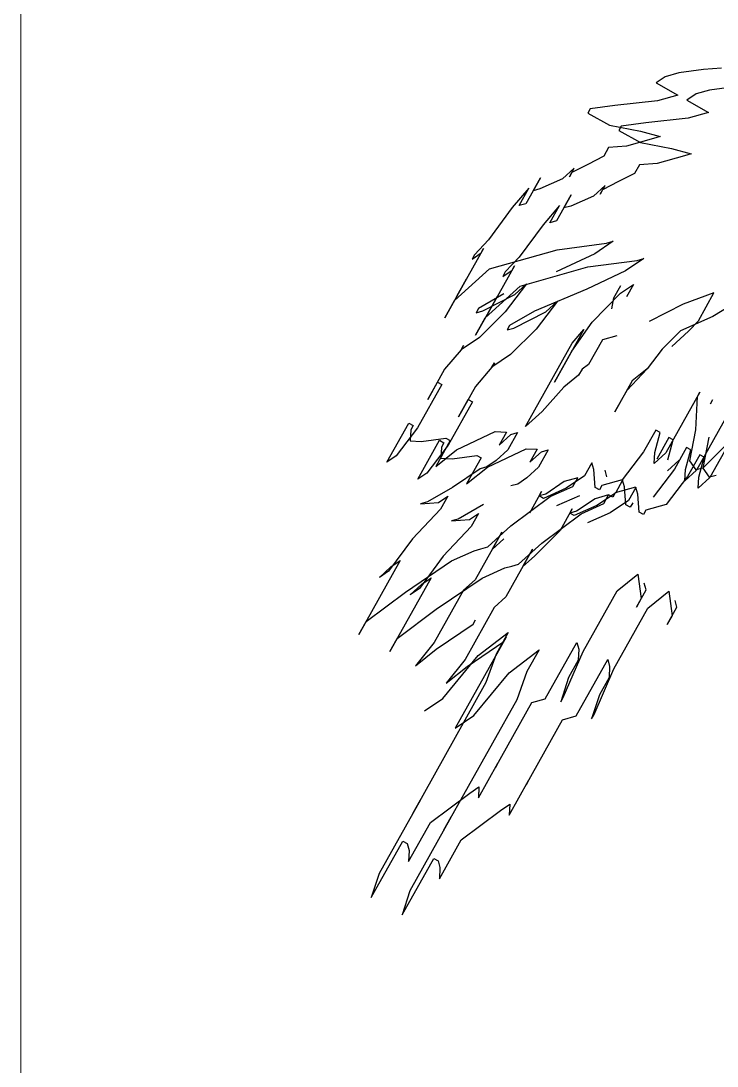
# Model space of a CAD drawing. Header units: millimetres. Extents: x 7703 to 16070, y -6855 to 95.
# Drawn here: x 14838.93 to 14854.66, y -4873.18 to -4849.57 of the extents above; entities that cross this region are included whole.
import ezdxf

# ---------------------------------------------------------------- set-up
doc = ezdxf.new("R2010")
doc.units = ezdxf.units.MM
doc.layers.add('AĞAÇLAR', color=7, linetype='Continuous')
doc.layers.add('Kıtc-014 Elk Tes İşaretler', color=1, linetype='Continuous')
doc.layers.add('kapı', color=6, linetype='Continuous', lineweight=9)

# ---------------------------------------------------------------- blocks, each defined once
blk = doc.blocks.new('A$C06865A3D')
at = {"color": 84}
for p, q in [((1.492928229272365, 0.9811303787864744), (1.47920702281408, 0.9651009435765444)), ((1.47920702281408, 0.9651009435765444), (1.46144199068658, 0.9418525048531592)), ((1.46144199068658, 0.9418525048531592), (1.453354346507694, 0.9274145127274096)), ((1.453354346507694, 0.9274145127274096), (1.450900264724623, 0.9145679646171628)), ((1.450900264724623, 0.9145679646171628), (1.479068107320927, 0.9225251912139356)), ((1.479068107320927, 0.9225251912139356), (1.466936637589242, 0.9008681965060532)), ((1.466936637589242, 0.9008681965060532), (1.435450398945249, 0.8615903221070766)), ((1.478064857074059, 0.8614753340370953), (1.499009381630457, 0.8734686654061079)), ((1.499009381630457, 0.8734686654061079), (1.494965564692392, 0.8662496707402169)), ((1.435450398945249, 0.8615903221070766), (1.417685365246143, 0.8383418894372879)), ((1.44744294299744, 0.8406715621240437), (1.478064857074059, 0.8614753340370953)), ((1.494965564692392, 0.8662496707402169), (1.478790276392828, 0.8373736869543791)), ((1.417685365246143, 0.8383418894372879), (1.419275110703893, 0.8327143383212386)), ((1.419275110703893, 0.8327143383212386), (1.44744294299744, 0.8406715621240437)), ((1.478790276392828, 0.8373736869543791), (1.465069061203394, 0.8213442428968846)), ((1.465069061203394, 0.8213442428968846), (1.468248552060686, 0.8100891411304473)), ((1.468248552060686, 0.8100891411304473), (1.461750653339549, 0.7900235983543098)), ((1.461750653339549, 0.7900235983543098), (1.45525275619002, 0.7699580495245755)), ((1.453663010790478, 0.7755856006406248), (1.452798684709705, 0.7571115042082966)), ((1.45684250164777, 0.7643304988741875), (1.453663010790478, 0.7755856006406248)), ((1.45525275619002, 0.7699580495245755), (1.45684250164777, 0.7643304988741875)), ((1.452798684709705, 0.7571115042082966), (1.442256970622111, 0.7298269611783326)), ((1.433443905611056, 0.7394906221888959), (1.442982379696331, 0.7057253113016487)), ((1.438213143439497, 0.722607963718474), (1.433443905611056, 0.7394906221888959)), ((1.507266783271916, 0.693502001464367), (1.542796849098522, 0.7399988728575408)), ((1.546840665978379, 0.7472178675234318), (1.5419325142866, 0.7215247680433095)), ((1.542796849098522, 0.7399988728575408), (1.546840665978379, 0.7472178675234318)), ((1.442256970622111, 0.7298269611783326), (1.438213143439497, 0.722607963718474)), ((1.43257958110189, 0.7210165201686323), (1.43489473714726, 0.6912873135879636)), ((1.438938562758266, 0.6985063166357577), (1.43257958110189, 0.7210165201686323)), ((1.5419325142866, 0.7215247680433095), (1.524892901477869, 0.6741746822372079)), ((1.442982379696331, 0.7057253113016487), (1.438938562758266, 0.6985063166357577)), ((1.43489473714726, 0.6912873135879636), (1.44197913975222, 0.6446754569187761)), ((1.46682856575353, 0.6213120305910707), (1.507266783271916, 0.693502001464367)), ((1.744463102717418, 0.6936652828007936), (1.76671954174526, 0.6148795587942005)), ((1.74605284811696, 0.6880377316847444), (1.744463102717418, 0.6936652828007936)), ((1.77249201957602, 0.6590467542409897), (1.74605284811696, 0.6880377316847444)), ((1.810337251692544, 0.675814422313124), (1.810198336257599, 0.6332386699505151)), ((1.793297628639265, 0.6284643332473934), (1.77249201957602, 0.6590467542409897)), ((1.44197913975222, 0.6446754569187761), (1.442704548768233, 0.6205738065764308)), ((1.50944302388234, 0.6211970425210894), (1.510307358636055, 0.6396711473353207)), ((1.510307358636055, 0.6396711473353207), (1.515802005538716, 0.5986868389882148)), ((1.44429429579759, 0.6149462503381073), (1.446748376009054, 0.6277928040362895)), ((1.445158630551304, 0.6334203551523389), (1.462645833322312, 0.5715172835625708)), ((1.446748376009054, 0.6277928040362895), (1.445158630551304, 0.6334203551523389)), ((1.806154509016778, 0.6260196724906564), (1.793297628639265, 0.6284643332473934)), ((1.810198336257599, 0.6332386699505151), (1.806154509016778, 0.6260196724906564)), ((1.442704548768233, 0.6205738065764308), (1.44429429579759, 0.6149462503381073)), ((1.464235578780062, 0.5658897329121828), (1.46682856575353, 0.6213120305910707)), ((1.496447238256223, 0.5810659541748464), (1.50944302388234, 0.6211970425210894)), ((1.745049606601241, 0.6269878833554686), (1.739416033960878, 0.6253964370116591)), ((1.739416033960878, 0.6253964370116591), (1.747364762646611, 0.5972586767747999)), ((1.757042152166832, 0.6060691177845002), (1.745049606601241, 0.6269878833554686)), ((1.499765634303912, 0.6123866015113891), (1.490813665674068, 0.579474507831037)), ((1.765855205361731, 0.5964054595679045), (1.757042152166832, 0.6060691177845002)), ((1.76671954174526, 0.6148795587942005), (1.765855205361731, 0.5964054595679045)), ((1.456286850094329, 0.5940274931490422), (1.470594560436438, 0.5433795293793083)), ((1.462645833322312, 0.5715172835625708), (1.456286850094329, 0.5940274931490422)), ((1.515802005538716, 0.5986868389882148), (1.515663090103771, 0.5561110866256059)), ((1.747364762646611, 0.5972586767747999), (1.752859419793821, 0.5562743712216616)), ((1.490813665674068, 0.579474507831037), (1.49240341107361, 0.5738469567149878)), ((1.49240341107361, 0.5738469567149878), (1.496447238256223, 0.5810659541748464)), ((1.470594560436438, 0.5433795293793083), (1.464235578780062, 0.5658897329121828)), ((1.515663090103771, 0.5561110866256059), (1.51075494865654, 0.5304179904051125)), ((1.752859419793821, 0.5562743712216616), (1.740727950062137, 0.5346173760481179)), ((1.713424442219547, 0.5451342542655766), (1.718193680106196, 0.5282515957951546)), ((1.72064776031766, 0.541098149958998), (1.713424442219547, 0.5451342542655766)), ((1.736684133124072, 0.527398381382227), (1.72064776031766, 0.541098149958998)), ((1.50916520319879, 0.5360455410555005), (1.51075494865654, 0.5304179904051125)), ((1.51075494865654, 0.5304179904051125), (1.50916520319879, 0.5360455410555005)), ((1.51075494865654, 0.5304179904051125), (1.51307010470191, 0.5006887833587826)), ((1.742317695461679, 0.5289898249320686), (1.736684133124072, 0.527398381382227)), ((1.740727950062137, 0.5346173760481179), (1.742317695461679, 0.5289898249320686)), ((1.714149863168131, 0.5210326011292638), (1.706062218989245, 0.5065946094691754)), ((1.718193680106196, 0.5282515957951546), (1.713285526784602, 0.5025585019029677)), ((1.717329353967215, 0.5097774993628263), (1.714149863168131, 0.5210326011292638)), ((1.622423037886619, 0.5011970312334597), (1.626466863555833, 0.5084160342812539)), ((1.626466863555833, 0.5084160342812539), (1.632825846783816, 0.4859058251604438)), ((1.706062218989245, 0.5065946094691754), (1.701154067297466, 0.480901509989053)), ((1.706787629635073, 0.4824929535388947), (1.717329353967215, 0.5097774993628263)), ((1.51307010470191, 0.5006887833587826), (1.524198324186727, 0.461295921355486)), ((1.607112085970584, 0.4907951466739178), (1.616789475549012, 0.4996055876836181)), ((1.616789475549012, 0.4996055876836181), (1.621558711805846, 0.4827229348011315)), ((1.621558711805846, 0.4827229348011315), (1.622423037886619, 0.5011970312334597)), ((1.713285526784602, 0.5025585019029677), (1.702743812697008, 0.4752739588730038)), ((1.517839340958744, 0.4838061309419573), (1.523472913599107, 0.4853975772857666)), ((1.524198324186727, 0.461295921355486), (1.517839340958744, 0.4838061309419573)), ((1.523472913599107, 0.4853975772857666), (1.539370370970573, 0.429122056812048)), ((1.590072473220061, 0.4434450608678162), (1.607112085970584, 0.4907951466739178)), ((1.632825846783816, 0.4859058251604438), (1.631961510400287, 0.4674317259341479)), ((1.701154067297466, 0.480901509989053), (1.697110250359401, 0.4736825153231621)), ((1.698561080323997, 0.4254792123101652), (1.706787629635073, 0.4824929535388947)), ((1.840989997552242, 0.4596377834677697), (1.844308403844479, 0.49095843359828)), ((1.844308403844479, 0.49095843359828), (1.867568094749003, 0.4732225611805916)), ((1.864388603891711, 0.4844776629470289), (1.857165284280199, 0.488513772841543)), ((1.870747585548087, 0.4619674594141543), (1.864388603891711, 0.4844776629470289)), ((1.631961510400287, 0.4674317259341479), (1.629507440491579, 0.4545851745642722)), ((1.695520504959858, 0.4793100664392114), (1.703469232073985, 0.4511723117902875)), ((1.697110250359401, 0.4736825153231621), (1.695520504959858, 0.4793100664392114)), ((1.702743812697008, 0.4752739588730038), (1.697110250359401, 0.4736825153231621)), ((1.867568094749003, 0.4732225611805916), (1.870747585548087, 0.4619674594141543)), ((1.863246436580084, 0.3808520594611764), (1.840989997552242, 0.4596377834677697)), ((1.553816986503079, 0.421049842145294), (1.571582020202185, 0.4442982752807439)), ((1.571582020202185, 0.4442982752807439), (1.577215592784341, 0.4458897216245532)), ((1.577215592784341, 0.4458897216245532), (1.586754065356217, 0.4121244163252414)), ((1.586754065356217, 0.4121244163252414), (1.590072473220061, 0.4434450608678162)), ((1.625463623553514, 0.4473661803640426), (1.618101390078663, 0.4088265323080123)), ((1.629507440491579, 0.4545851745642722), (1.625463623553514, 0.4473661803640426)), ((1.528103235992603, 0.425939166918397), (1.53373679833021, 0.4275306104682386)), ((1.542410946334712, 0.3752912026830018), (1.528103235992603, 0.425939166918397)), ((1.53373679833021, 0.4275306104682386), (1.535326543729752, 0.4219030593521893)), ((1.535326543729752, 0.4219030593521893), (1.544139607227407, 0.4122394039295614)), ((1.539370370970573, 0.429122056812048), (1.544865017815027, 0.388137748464942)), ((1.544139607227407, 0.4122394039295614), (1.553816986503079, 0.421049842145294)), ((1.696832419431302, 0.3885310110636055), (1.698561080323997, 0.4254792123101652)), ((1.618101390078663, 0.4088265323080123), (1.609149419819004, 0.3759144442155957)), ((1.696106998540926, 0.4126326641999185), (1.713594201311934, 0.3507295926101506)), ((1.702465981827117, 0.3901224546134472), (1.696106998540926, 0.4126326641999185)), ((1.703330316580832, 0.4085965594276786), (1.702465981827117, 0.3901224546134472)), ((1.618826809397432, 0.384724885225296), (1.621280880877748, 0.3975714305415749)), ((1.621280880877748, 0.3975714305415749), (1.626050117134582, 0.3806887781247496)), ((1.544865017815027, 0.388137748464942), (1.542410946334712, 0.3752912026830018)), ((1.605105594207998, 0.3686954411678016), (1.618826809397432, 0.384724885225296)), ((1.688744775310624, 0.374093018937856), (1.692788592248689, 0.3813120136037469)), ((1.692788592248689, 0.3813120136037469), (1.696832419431302, 0.3885310110636055)), ((1.850389556202571, 0.3832967202179134), (1.857612874242477, 0.3792606159113347)), ((1.871056249830871, 0.3101385468617082), (1.850389556202571, 0.3832967202179134)), ((1.609149419819004, 0.3759144442155957), (1.605105594207998, 0.3686954411678016)), ((1.626050117134582, 0.3806887781247496), (1.627500948728993, 0.332485469058156)), ((1.678203050978481, 0.3468084731139243), (1.688744775310624, 0.374093018937856)), ((1.857612874242477, 0.3792606159113347), (1.866425927437376, 0.3695969572290778)), ((1.884777466591913, 0.3261679853312671), (1.863246436580084, 0.3808520594611764)), ((1.866425927437376, 0.3695969572290778), (1.872784910723567, 0.3470867481082678)), ((1.665932674426585, 0.2825757344253361), (1.678203050978481, 0.3468084731139243)), ((1.713594201311934, 0.3507295926101506), (1.712729875231161, 0.3322554961778223)), ((1.872784910723567, 0.3470867481082678), (1.886367211991455, 0.3205404346808791)), ((1.627500948728993, 0.332485469058156), (1.634585351275745, 0.2858736128546297)), ((1.712729875231161, 0.3322554961778223), (1.731806823459919, 0.2647248739376664)), ((1.779329434852115, 0.2903029797598719), (1.785101912682875, 0.3344701756723225)), ((1.785101912682875, 0.3344701756723225), (1.793050639738794, 0.3063324210233986)), ((1.886367211991455, 0.3205404346808791), (1.884777466591913, 0.3261679853312671)), ((1.739030131197068, 0.2606887668371201), (1.748846436210442, 0.312074959743768)), ((1.748846436210442, 0.312074959743768), (1.7472566908109, 0.3177025108598173)), ((1.862968605710193, 0.2957005547359586), (1.871056249830871, 0.3101385468617082)), ((1.632995605876203, 0.2915011635050177), (1.635449675784911, 0.3043477144092321)), ((1.635449675784911, 0.3043477144092321), (1.662475352699402, 0.2086793319322169)), ((1.793050639738794, 0.3063324210233986), (1.80822268652264, 0.2741585564799607)), ((1.886814790137577, 0.2112872800789773), (1.862968605710193, 0.2957005547359586)), ((1.632131269492674, 0.2730270642787218), (1.632995605876203, 0.2915011635050177)), ((1.634585351275745, 0.2858736128546297), (1.632131269492674, 0.2730270642787218)), ((1.785549501073546, 0.2252170238643885), (1.779329434852115, 0.2903029797598719)), ((1.657706114870961, 0.2255619904026389), (1.665932674426585, 0.2825757344253361)), ((1.80822268652264, 0.2741585564799607), (1.855915057007223, 0.1053320006467402)), ((1.731806823459919, 0.2647248739376664), (1.735711724904831, 0.2293681162409484)), ((1.735711724904831, 0.2293681162409484), (1.739030131197068, 0.2606887668371201)), ((1.662475352699402, 0.2086793319322169), (1.657706114870961, 0.2255619904026389)), ((1.780641349381767, 0.1995239248499274), (1.785549501073546, 0.2252170238643885)), ((1.885225044738035, 0.2169148307293653), (1.886814790137577, 0.2112872800789773)), ((1.897943009680602, 0.1718944180756807), (1.885225044738035, 0.2169148307293653)), ((1.886675874702632, 0.1687115277163684), (1.889129956485703, 0.1815580762922764)), ((1.889129956485703, 0.1815580762922764), (1.897943009680602, 0.1718944180756807)), ((1.878449326963163, 0.1116977808997035), (1.886675874702632, 0.1687115277163684)), ((1.851145819178782, 0.1222146591171622), (1.878171496035065, 0.026546276640147)), ((1.855915057007223, 0.1053320006467402), (1.851145819178782, 0.1222146591171622)), ((1.892757037305273, 0.0610498171299696), (1.878449326963163, 0.1116977808997035)), ((1.871087093430105, 0.0731581333093345), (1.876720666070468, 0.0747495796531439)), ((1.876720666070468, 0.0747495796531439), (1.883943973865825, 0.0707134725525975)), ((1.891753787058405, -4.00468707e-08), (1.871087093430105, 0.0731581333093345)), ((1.883943973865825, 0.0707134725525975), (1.892757037305273, 0.0610498171299696)), ((1.878171496035065, 0.026546276640147), (1.891753787058405, -4.00468707e-08))]:
    blk.add_line(p, q, dxfattribs=at)
at = {"color": 87}
for p, q in [((1.519191616622265, 0.9763963231816888), (1.501426584494765, 0.9531478844583035)), ((1.501426584494765, 0.9531478844583035), (1.493338940374087, 0.9387098927982152)), ((1.493338940374087, 0.9387098927982152), (1.490884858532808, 0.9258633442223072)), ((1.490884858532808, 0.9258633442223072), (1.519052701129112, 0.9338205708190798)), ((1.519052701129112, 0.9338205708190798), (1.506921231397427, 0.9121635761111974)), ((1.506921231397427, 0.9121635761111974), (1.475434992753434, 0.8728857017122209)), ((1.518049450882244, 0.8727707141079007), (1.538993975438643, 0.884764045011252)), ((1.534950158500578, 0.8775450508110225), (1.518774870259221, 0.8486690665595233)), ((1.538993975438643, 0.884764045011252), (1.534950158500578, 0.8775450508110225)), ((1.475434992753434, 0.8728857017122209), (1.457669959054328, 0.8496372690424323)), ((1.487427536805626, 0.8519669417291879), (1.518049450882244, 0.8727707141079007)), ((1.457669959054328, 0.8496372690424323), (1.459259704512078, 0.8440097179263829)), ((1.459259704512078, 0.8440097179263829), (1.487427536805626, 0.8519669417291879)), ((1.518774870259221, 0.8486690665595233), (1.505053655069787, 0.8326396225020289)), ((1.505053655069787, 0.8326396225020289), (1.508233145868871, 0.8213845207355917)), ((1.508233145868871, 0.8213845207355917), (1.501735247147735, 0.8013189779594541)), ((1.501735247147735, 0.8013189779594541), (1.495237350056413, 0.7812534295953811)), ((1.493647604598663, 0.7868809802457691), (1.49278327851789, 0.7684068838134408)), ((1.496827095455955, 0.7756258784793318), (1.493647604598663, 0.7868809802457691)), ((1.495237350056413, 0.7812534295953811), (1.496827095455955, 0.7756258784793318)), ((1.49278327851789, 0.7684068838134408), (1.482241564430296, 0.7411223412491382)), ((1.473428499419242, 0.7507860017940402), (1.482966973504517, 0.7170206909067929)), ((1.478197737247683, 0.7339033437892795), (1.473428499419242, 0.7507860017940402)), ((1.547251377080101, 0.7047973810695112), (1.582781442906707, 0.7512942529283464)), ((1.586825259844772, 0.7585132471285762), (1.581917108094785, 0.7328201476484538)), ((1.582781442906707, 0.7512942529283464), (1.586825259844772, 0.7585132471285762)), ((1.482241564430296, 0.7411223412491382), (1.478197737247683, 0.7339033437892795)), ((1.472564174910075, 0.7323118997737766), (1.474879330955445, 0.702582693193108)), ((1.478923156566452, 0.709801696240902), (1.472564174910075, 0.7323118997737766)), ((1.581917108094785, 0.7328201476484538), (1.564877495344262, 0.6854700618423522)), ((1.482966973504517, 0.7170206909067929), (1.478923156566452, 0.709801696240902)), ((1.474879330955445, 0.702582693193108), (1.481963733560405, 0.6559708365239203)), ((1.506813159561716, 0.632607410196215), (1.547251377080101, 0.7047973810695112)), ((1.784447696525603, 0.7049606624059379), (1.806704135553445, 0.6261749383993447)), ((1.801583958789706, 0.7098015416413546), (1.823840397817548, 0.6310158176347614)), ((1.564877495344262, 0.6854700618423522), (1.539750228112097, 0.6236819811165333)), ((1.481963733560405, 0.6559708365239203), (1.482689142576418, 0.6318691866472363)), ((1.485143224359489, 0.6447157347574829), (1.502630427188705, 0.5828126636333764)), ((1.486732969817239, 0.639088184107095), (1.485143224359489, 0.6447157347574829)), ((1.549427617690525, 0.6324924221262336), (1.55029195244424, 0.650966526940465)), ((1.55029195244424, 0.650966526940465), (1.555786599346902, 0.609982218593359)), ((1.802170462673529, 0.6431241421960295), (1.796536890033166, 0.6415326958522201)), ((1.796536890033166, 0.6415326958522201), (1.804485618718899, 0.6133949356153608)), ((1.81416300823912, 0.6222053766250611), (1.802170462673529, 0.6431241421960295)), ((1.482689142576418, 0.6318691866472363), (1.484278889605775, 0.6262416299432516)), ((1.484278889605775, 0.6262416299432516), (1.486732969817239, 0.639088184107095)), ((1.504220172588247, 0.5771851125173271), (1.506813159561716, 0.632607410196215)), ((1.536431832122616, 0.5923613337799907), (1.549427617690525, 0.6324924221262336)), ((1.785034200409427, 0.6382832629606128), (1.779400627769064, 0.6366918166168034)), ((1.779400627769064, 0.6366918166168034), (1.787349356454797, 0.6085540563799441)), ((1.797026746033225, 0.6173644973896444), (1.785034200409427, 0.6382832629606128)), ((1.823840397817548, 0.6310158176347614), (1.822976061434019, 0.6125417184084654)), ((1.539750228112097, 0.6236819811165333), (1.530798259482253, 0.5907698874361813)), ((1.805839799169916, 0.6077008391730488), (1.797026746033225, 0.6173644973896444)), ((1.806704135553445, 0.6261749383993447), (1.805839799169916, 0.6077008391730488)), ((1.822976061434019, 0.6125417184084654), (1.81416300823912, 0.6222053766250611)), ((1.496271443902514, 0.6053228727541864), (1.510579154244624, 0.5546749089844525)), ((1.502630427188705, 0.5828126636333764), (1.496271443902514, 0.6053228727541864)), ((1.555786599346902, 0.609982218593359), (1.555647683911956, 0.5674064662307501)), ((1.787349356454797, 0.6085540563799441), (1.792844013602007, 0.5675697508268059)), ((1.804485618718899, 0.6133949356153608), (1.809980275866109, 0.5724106300622225)), ((1.530798259482253, 0.5907698874361813), (1.532388004881795, 0.5851423363201321)), ((1.532388004881795, 0.5851423363201321), (1.536431832122616, 0.5923613337799907)), ((1.510579154244624, 0.5546749089844525), (1.504220172588247, 0.5771851125173271)), ((1.555647683911956, 0.5674064662307501), (1.550739542464725, 0.5417133700102568)), ((1.809980275866109, 0.5724106300622225), (1.797848806134425, 0.5507536348886788)), ((1.753409036027733, 0.5564296338707209), (1.758178273914381, 0.539546975400299)), ((1.760632354125846, 0.5523935295641423), (1.753409036027733, 0.5564296338707209)), ((1.770545298291835, 0.5612705131061376), (1.775314536178484, 0.5443878546357155)), ((1.777768616389948, 0.5572344087995589), (1.770545298291835, 0.5612705131061376)), ((1.79380498919636, 0.5435346402227879), (1.777768616389948, 0.5572344087995589)), ((1.549149797065183, 0.5473409206606448), (1.550739542464725, 0.5417133700102568)), ((1.550739542464725, 0.5417133700102568), (1.549149797065183, 0.5473409206606448)), ((1.550739542464725, 0.5417133700102568), (1.553054698510095, 0.5119841634295881)), ((1.776668726932257, 0.5386937614530325), (1.760632354125846, 0.5523935295641423)), ((1.775314536178484, 0.5443878546357155), (1.77040638285689, 0.5186947607435286)), ((1.780712543870322, 0.5459127556532622), (1.782302289269864, 0.5402852050028742)), ((1.799438551533967, 0.5451260842382908), (1.79380498919636, 0.5435346402227879)), ((1.797848806134425, 0.5507536348886788), (1.799438551533967, 0.5451260842382908)), ((1.754134456976316, 0.5323279812000692), (1.746046812855638, 0.5178899890743196)), ((1.758178273914381, 0.539546975400299), (1.753270120592787, 0.5138538819737734)), ((1.757313947833608, 0.5210728789679706), (1.754134456976316, 0.5323279812000692)), ((1.782302289269864, 0.5402852050028742), (1.776668726932257, 0.5386937614530325)), ((1.662407631694804, 0.5124924113042653), (1.666451457364019, 0.5197114138863981)), ((1.666451457364019, 0.5197114138863981), (1.672810440592002, 0.4972012047655881)), ((1.746046812855638, 0.5178899890743196), (1.741138661105651, 0.4921968895941973)), ((1.746772223443258, 0.493788333144039), (1.757313947833608, 0.5210728789679706)), ((1.77040638285689, 0.5186947607435286), (1.759864668769296, 0.491410218179226)), ((1.553054698510095, 0.5119841634295881), (1.56418291805312, 0.4725913009606302)), ((1.647096679836977, 0.5020905262790621), (1.656774069357197, 0.5109009672887624)), ((1.656774069357197, 0.5109009672887624), (1.661543305614031, 0.4940183148719371)), ((1.661543305614031, 0.4940183148719371), (1.662407631694804, 0.5124924113042653)), ((1.753270120592787, 0.5138538819737734), (1.742728406505193, 0.4865693389438093)), ((1.557823934766929, 0.4951015105471015), (1.563457507407292, 0.4966929568909109)), ((1.56418291805312, 0.4725913009606302), (1.557823934766929, 0.4951015105471015)), ((1.563457507407292, 0.4966929568909109), (1.579354964778758, 0.4404174364171923)), ((1.630057067028246, 0.4547404404729605), (1.647096679836977, 0.5020905262790621)), ((1.672810440592002, 0.4972012047655881), (1.67194610426668, 0.4787271055392921)), ((1.741138661105651, 0.4921968895941973), (1.737094844167586, 0.4849778949283064)), ((1.738545674132183, 0.4367745919153095), (1.746772223443258, 0.493788333144039)), ((1.880974591360427, 0.4709331630729139), (1.884292997652664, 0.5022538136690855)), ((1.884292997652664, 0.5022538136690855), (1.907552688557188, 0.4845179407857359)), ((1.904373197699896, 0.4957730425521732), (1.897149878088384, 0.4998091524466873)), ((1.91073217941448, 0.4732628390192986), (1.904373197699896, 0.4957730425521732)), ((1.735505098768044, 0.4906054460443557), (1.74345382588217, 0.4624676913954318)), ((1.737094844167586, 0.4849778949283064), (1.735505098768044, 0.4906054460443557)), ((1.742728406505193, 0.4865693389438093), (1.737094844167586, 0.4849778949283064)), ((1.907552688557188, 0.4845179407857359), (1.91073217941448, 0.4732628390192986)), ((1.67194610426668, 0.4787271055392921), (1.669492034299764, 0.4658805546350778)), ((1.903231030446477, 0.3921474390663206), (1.880974591360427, 0.4709331630729139)), ((1.593801580311264, 0.4323452217504383), (1.611566614010371, 0.4555936548858881)), ((1.611566614010371, 0.4555936548858881), (1.617200186650734, 0.4571851012296975)), ((1.617200186650734, 0.4571851012296975), (1.626738659164402, 0.4234197959303856)), ((1.669492034299764, 0.4658805546350778), (1.665448217361699, 0.4586615599691868)), ((1.74345382588217, 0.4624676913954318), (1.743314910389017, 0.4198919394984842)), ((1.626738659164402, 0.4234197959303856), (1.630057067028246, 0.4547404404729605)), ((1.568087829800788, 0.4372345465235413), (1.573721392138395, 0.4388259900733829)), ((1.582395540142897, 0.3865865827538073), (1.568087829800788, 0.4372345465235413)), ((1.573721392138395, 0.4388259900733829), (1.575311137537937, 0.4331984389573336)), ((1.575311137537937, 0.4331984389573336), (1.584124201035592, 0.423534784000367)), ((1.579354964778758, 0.4404174364171923), (1.58484961168142, 0.3994331280700862)), ((1.584124201035592, 0.423534784000367), (1.593801580311264, 0.4323452217504383)), ((1.736817013297695, 0.3998263906687498), (1.738545674132183, 0.4367745919153095)), ((1.658085983886849, 0.4201219123788178), (1.64913401362719, 0.38720982382074)), ((1.736091592349112, 0.4239280438050628), (1.75357879512012, 0.3620249722152948)), ((1.742450575635302, 0.4014178342185915), (1.736091592349112, 0.4239280438050628)), ((1.743314910389017, 0.4198919394984842), (1.742450575635302, 0.4014178342185915)), ((1.658811403205618, 0.3960202648304403), (1.661265474744141, 0.4088668106123805)), ((1.661265474744141, 0.4088668106123805), (1.666034711000975, 0.3919841577298939)), ((1.58484961168142, 0.3994331280700862), (1.582395540142897, 0.3865865827538073)), ((1.645090188016183, 0.3799908207729459), (1.658811403205618, 0.3960202648304403)), ((1.732773186056874, 0.3926073932088911), (1.736817013297695, 0.3998263906687498)), ((1.890374150010757, 0.3945920998230576), (1.897597468050662, 0.390555995516479)), ((1.911040843639057, 0.3214339264668524), (1.890374150010757, 0.3945920998230576)), ((1.64913401362719, 0.38720982382074), (1.645090188016183, 0.3799908207729459)), ((1.666034711000975, 0.3919841577298939), (1.667485542537178, 0.3437808491289616)), ((1.718187644786667, 0.3581038531847298), (1.728729369118809, 0.3853883990086615)), ((1.728729369118809, 0.3853883990086615), (1.732773186056874, 0.3926073932088911)), ((1.897597468050662, 0.390555995516479), (1.906410521245561, 0.3808923372998834)), ((1.924762060400098, 0.3374633649364114), (1.903231030446477, 0.3921474390663206)), ((1.906410521245561, 0.3808923372998834), (1.912769504531752, 0.358382127713412)), ((1.70591726823477, 0.2938711144961417), (1.718187644786667, 0.3581038531847298)), ((1.75357879512012, 0.3620249722152948), (1.752714469039347, 0.3435508757829666)), ((1.912769504531752, 0.358382127713412), (1.926351805857848, 0.3318358142860234)), ((1.819314028660301, 0.3015983598306775), (1.825086506491061, 0.3457655552774668)), ((1.825086506491061, 0.3457655552774668), (1.833035233605187, 0.3176278006285429)), ((1.667485542537178, 0.3437808491289616), (1.674569945083931, 0.297168992459774)), ((1.752714469039347, 0.3435508757829666), (1.771791417268104, 0.2760202535428107)), ((1.926351805857848, 0.3318358142860234), (1.924762060400098, 0.3374633649364114)), ((1.779014725005254, 0.2719841464422643), (1.788831030018627, 0.3233703398145735)), ((1.787241284619085, 0.3289978904649615), (1.820625943189952, 0.2108193044550717)), ((1.788831030018627, 0.3233703398145735), (1.787241284619085, 0.3289978904649615)), ((1.902953199518378, 0.3069959348067641), (1.911040843639057, 0.3214339264668524)), ((1.672980199684388, 0.302796543110162), (1.675434269593097, 0.3156430944800377)), ((1.675434269593097, 0.3156430944800377), (1.702459946507588, 0.2199747120030224)), ((1.833035233605187, 0.3176278006285429), (1.848207280330825, 0.2854539360851049)), ((1.672115863300859, 0.2843224438838661), (1.672980199684388, 0.302796543110162)), ((1.674569945083931, 0.297168992459774), (1.672115863300859, 0.2843224438838661)), ((1.825534094881732, 0.236512403935194), (1.819314028660301, 0.3015983598306775)), ((1.926799383945763, 0.2225826596841216), (1.902953199518378, 0.3069959348067641)), ((1.697690708679147, 0.2368573700077832), (1.70591726823477, 0.2938711144961417)), ((1.848207280330825, 0.2854539360851049), (1.895899650815408, 0.1166273807175457)), ((1.771791417268104, 0.2760202535428107), (1.775696318713016, 0.240663496311754)), ((1.775696318713016, 0.240663496311754), (1.779014725005254, 0.2719841464422643)), ((1.702459946507588, 0.2199747120030224), (1.697690708679147, 0.2368573700077832)), ((1.820625943189952, 0.2108193044550717), (1.825534094881732, 0.236512403935194)), ((1.92520963854622, 0.2282102108001709), (1.926799383945763, 0.2225826596841216)), ((1.937927603488788, 0.183189797680825), (1.92520963854622, 0.2282102108001709)), ((1.926660468510817, 0.1800069073215127), (1.929114550293888, 0.1928534558974206)), ((1.929114550293888, 0.1928534558974206), (1.937927603488788, 0.183189797680825)), ((1.918433920771349, 0.1229931605048478), (1.926660468510817, 0.1800069073215127)), ((1.891130412986967, 0.1335100387223065), (1.91815608984325, 0.0378416562452912)), ((1.895899650815408, 0.1166273807175457), (1.891130412986967, 0.1335100387223065)), ((1.932741631113458, 0.0723451967351139), (1.918433920771349, 0.1229931605048478)), ((1.911071687296498, 0.0844535129144788), (1.916705259878654, 0.0860449592582882)), ((1.93173838086659, 0.0112953395582736), (1.911071687296498, 0.0844535129144788)), ((1.916705259878654, 0.0860449592582882), (1.92392856767401, 0.0820088521577418)), ((1.92392856767401, 0.0820088521577418), (1.932741631113458, 0.0723451967351139)), ((1.91815608984325, 0.0378416562452912), (1.93173838086659, 0.0112953395582736))]:
    blk.add_line(p, q, dxfattribs=at)
at = {"color": 72}
for p, q in [((1.70237559149973, 0.8091464373283088), (1.692506703140679, 0.7674320274963975)), ((1.673685894871596, 0.7880662926472723), (1.657543394016101, 0.7532299538142979)), ((1.683869688946288, 0.75201660906896), (1.673685894871596, 0.7880662926472723)), ((1.692506703140679, 0.7674320274963975), (1.677495735522825, 0.7285901657305658)), ((1.657543394016101, 0.7532299538142979), (1.643663959752302, 0.710382569115609)), ((1.684385305678006, 0.7348615964874626), (1.683869688946288, 0.75201660906896)), ((1.596153454913292, 0.7099366900511086), (1.599648389907088, 0.7282246565446258)), ((1.599648389907088, 0.7282246565446258), (1.604174517327919, 0.7122025862336159)), ((1.677495735522825, 0.7285901657305658), (1.677395400532986, 0.6982856309041381)), ((1.683153396297711, 0.7085625729523599), (1.684385305678006, 0.7348615964874626)), ((1.59440596983768, 0.7007926907390356), (1.589879842358641, 0.7168147605843842)), ((1.596568695560563, 0.6624771314673126), (1.596153454913292, 0.7099366900511086)), ((1.601811115629971, 0.6899090972729028), (1.59440596983768, 0.7007926907390356)), ((1.677395400532986, 0.6982856309041381), (1.681305576174054, 0.6691140388138593)), ((1.628652986313682, 0.6715407283045352), (1.62001597211929, 0.6561253098770976)), ((1.681305576174054, 0.6691140388138593), (1.678942174534313, 0.6468205498531461)), ((1.682336768659297, 0.6348040020093322), (1.681305576174054, 0.6691140388138593)), ((1.603873465384822, 0.6212889915332199), (1.596568695560563, 0.6624771314673126)), ((1.62001597211929, 0.6561253098770976), (1.62906822701916, 0.6240811697207392)), ((1.595952743839006, 0.6493276092223823), (1.615188792755361, 0.5812337850220503)), ((1.597599893866572, 0.6281670737080276), (1.595952743839006, 0.6493276092223823)), ((1.678942174534313, 0.6468205498531461), (1.690257496025878, 0.606765363831073)), ((1.628151264274492, 0.520018064416945), (1.597599893866572, 0.6281670737080276)), ((1.690257496025878, 0.606765363831073), (1.682336768659297, 0.6348040020093322)), ((1.615188792755361, 0.5812337850220503), (1.603873465384822, 0.6212889915332199)), ((1.62906822701916, 0.6240811697207392), (1.627320782921742, 0.6149371815845371)), ((1.627320782921742, 0.6149371815845371), (1.629583849571645, 0.6069261361844838)), ((1.629583849571645, 0.6069261361844838), (1.627220406895503, 0.5846326355822385)), ((1.627220406895503, 0.5846326355822385), (1.629383132618386, 0.5463170763105154)), ((1.629383132618386, 0.5463170763105154), (1.628151264274492, 0.520018064416945))]:
    blk.add_line(p, q, dxfattribs=at)
at = {"color": 85}
for p, q in [((1.763189110381063, 0.692878610920161), (1.76159936498152, 0.6985061620362103)), ((1.810433890903368, 0.6333052124828101), (1.789628281840123, 0.6638876334764064)), ((1.762185868865344, 0.6318287625908852), (1.756552296224981, 0.6302373162470758)), ((1.756552296224981, 0.6302373162470758), (1.764501024910714, 0.6020995560102165)), ((1.774178414430934, 0.6109099970199168), (1.762185868865344, 0.6318287625908852)), ((1.823290771280881, 0.6308605517260731), (1.810433890903368, 0.6333052124828101)), ((1.827334598521701, 0.6380795491859317), (1.823290771280881, 0.6308605517260731)), ((1.783855804009363, 0.6197204380296171), (1.782991467625834, 0.6012463388033212)), ((1.769995682057924, 0.561115249991417), (1.757864212268032, 0.5394582552835346)), ((1.737784022523555, 0.5459390291944147), (1.73056070448365, 0.5499751335009933)), ((1.759453957725781, 0.5338307041674853), (1.753820395388174, 0.5322392606176436)), ((1.757864212268032, 0.5394582552835346), (1.759453957725781, 0.5338307041674853)), ((1.730421789048705, 0.5073993811383845), (1.71988007496111, 0.4801148381084204))]:
    blk.add_line(p, q, dxfattribs=at)
blk = doc.blocks.new('21')
at = {"layer": 'AĞAÇLAR', "xscale": 100.0000000000477, "yscale": 100.0000000000477, "zscale": 100.0000000000477, "rotation": 224.9999999999528}
blk.add_blockref('A$C06865A3D', (6127.911485823143, 8049.885779012382), dxfattribs=at)

msp = doc.modelspace()

# ---------------------------------------------------------------- linework, layer by layer
at = {"layer": 'Kıtc-014 Elk Tes İşaretler', "lineweight": 20, "ltscale": 0.29}
msp.add_lwpolyline([(14913.66894528352, -4168.63935871163), (14838.9318660067, -4168.63935871163), (14838.9318660067, -5163.483392160354), (14913.66894528352, -5163.483392160354)], close=True, dxfattribs=at)

# ---------------------------------------------------------------- block references
at = {"layer": 'kapı', "color": 7, "xscale": 0.1920239999773912, "yscale": 0.1920239999773912, "zscale": 0.1920239999773912, "rotation": 90}
msp.add_blockref('21', (16366.93099457201, -6020.393542264484, 469.9788667312685), dxfattribs=at)

doc.saveas('drawing.dxf')
